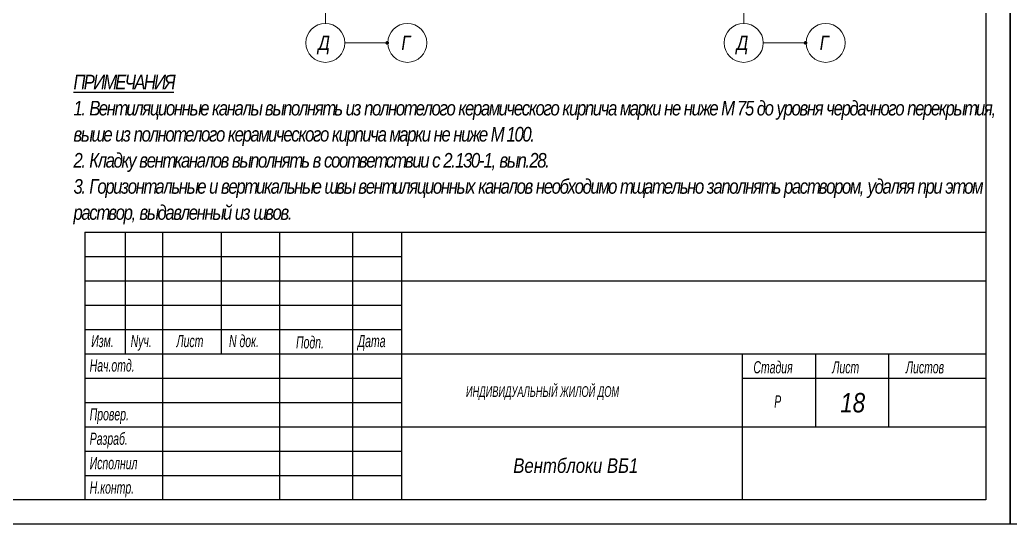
# Model space of a CAD drawing. Header units: millimetres. Extents: x 1582001 to 3303937, y 226471 to 491235.
# Drawn here: x 1687668 to 1708001, y 320955 to 331317 of the extents above; entities that cross this region are included whole.
import ezdxf
from ezdxf.enums import TextEntityAlignment as Align

# ---------------------------------------------------------------- set-up
doc = ezdxf.new("R2010")
doc.units = ezdxf.units.MM
doc.linetypes.add('CENTER', pattern=[50.8, 31.75, -6.35, 6.35, -6.35])
doc.linetypes.add('DASHDOT', pattern=[25.4, 12.7, -6.35, 0, -6.35])
doc.layers.add('Spezifikazia', color=250, linetype='Continuous')
doc.layers.add('Формуляр', color=138, linetype='Continuous')
doc.layers.add('Оси', color=251, linetype='CENTER', lineweight=9)
doc.styles.add('GOST 2.304', font='ARIALNI.TTF', dxfattribs={"width": 0.98, "height": 300})
doc.styles.add('STYLE1', font='ARIALNI.TTF', dxfattribs={"height": 300})
doc.styles.add('стиль1', font='ARIALNI.TTF', dxfattribs={"width": 0.98, "height": 300})
doc.dimstyles.new('50', dxfattribs={"dimtxt": 270, "dimasz": 150, "dimexe": 100, "dimexo": 100, "dimgap": 100, "dimtad": 1, "dimdec": 0, "dimlfac": 0.5, "dimzin": 0, "dimdsep": 46, "dimtxsty": 'стиль1', "dimblk": 'ARCHTICK', "dimcen": 0, "dimdle": 100, "dimclrd": 256, "dimclre": 256, "dimclrt": 256, "dimadec": 0, "dimazin": 0, "dimtfac": 1, "dimtdec": 0, "dimtix": 1, "dimtmove": 1, "dimatfit": 0, "dimldrblk": 'DOTSMALL', "dimfxl": 0, "dimtolj": 1, "dimtzin": 0, "dimlwd": -1, "dimlwe": -1, "dimarcsym": 0})

# ---------------------------------------------------------------- blocks, each defined once
blk = doc.blocks.new('_ArchTick')
at = {"color": 0, "linetype": 'ByBlock', "const_width": 0.15}
blk.add_lwpolyline([(-0.5, -0.5), (0.5, 0.5)], dxfattribs=at)

msp = doc.modelspace()

# ---------------------------------------------------------------- linework, layer by layer
at = {"layer": 'Оси', "linetype": 'DASHDOT', "ltscale": 50}
for p, q in [((1693941.3, 331242.7), (1693941.3, 340714.2)), ((1702530.1, 331242.7), (1702530.1, 335281.2))]:
    msp.add_line(p, q, dxfattribs=at)
at = {"layer": 'Оси', "linetype": 'Continuous'}
for centre in [(1693941.3, 330842.7), (1695624.1, 330842.7), (1702530.1, 330842.7), (1704212.9, 330842.7)]:
    msp.add_circle(centre, 400, dxfattribs=at)
at = {"layer": 'Формуляр', "color": 0}
for p, q in [((1689000.7, 326955), (1689000.7, 321455)), ((1689000.7, 326955), (1707500.7, 326955)), ((1689832.6, 326955), (1689832.6, 324455)), ((1690600.7, 326955), (1690600.7, 321455)), ((1691800.7, 326955), (1691800.7, 324455)), ((1693000.7, 326955), (1693000.7, 321455)), ((1694500.7, 326955), (1694500.7, 321455)), ((1695500.7, 326955), (1695500.7, 321455)), ((1689000.7, 326455), (1695500.7, 326455)), ((1689000.7, 325955), (1707500.7, 325955)), ((1689000.7, 325455), (1695500.7, 325455)), ((1689000.7, 324955), (1695500.7, 324955)), ((1689000.7, 324455), (1707500.7, 324455)), ((1702500.7, 324455), (1702500.7, 321455)), ((1704000.7, 324455), (1704000.7, 322955)), ((1705500.7, 324455), (1705500.7, 322955)), ((1689000.7, 323955), (1695500.7, 323955)), ((1702500.7, 323955), (1707500.7, 323955)), ((1689000.7, 323455), (1695500.7, 323455)), ((1689000.7, 322955), (1695500.7, 322955)), ((1695500.7, 322955), (1707500.7, 322955)), ((1689000.7, 322455), (1695500.7, 322455)), ((1689000.7, 321955), (1695500.7, 321955))]:
    msp.add_line(p, q, dxfattribs=at)
at = {"layer": 'Формуляр'}
for points in [[(1666000.8, 350654.9), (1708000.7, 350654.9), (1708000.7, 320955), (1666000.8, 320955)], [(1708000.7, 350654.9), (1750000.6, 350654.9), (1750000.6, 320955), (1708000.7, 320955)]]:
    msp.add_lwpolyline(points, close=True, dxfattribs=at)
at = {"layer": 'Формуляр', "color": 0}
msp.add_lwpolyline([(1668000.8, 321455), (1668000.8, 350144.9), (1707500.7, 350144.9), (1707500.7, 321455)], close=True, dxfattribs=at)

# ---------------------------------------------------------------- texts
at = {"color": 135, "linetype": 'ByBlock', "insert": (1688769.1, 330188.1), "char_height": 300, "width": 18878.508, "attachment_point": 1, "line_spacing_factor": 1.071429, "style": 'STYLE1'}
msp.add_mtext('{\\T0.85;\\L\\C256;ПРИМЕЧАНИЯ\\l\\C135;\\P1. Вентиляционные каналы выполнять из полнотелого керамического кирпича марки не ниже М 75 до уровня чердачного перекрытия, выше из полнотелого керамического кирпича марки не ниже М 100.\\P2. Кладку вентканалов выполнять в соответствии с 2.130-1, вып.28.\\P3. Горизонтальные и вертикальные швы вентиляционных каналов необходимо тщательно заполнять раствором, удаляя при этом раствор, выдавленный из швов. }', dxfattribs=at)
at = {"layer": 'Spezifikazia', "color": 0, "ltscale": 200, "style": 'STYLE1'}
for s, insert, char_height, width, attachment_point in [('18', (1704767.6, 323448.4), 400, 13610.905, 5), ('Вентблоки ВБ1', (1699082.3, 322308), 300, 6888.134, 2)]:
    msp.add_mtext(s, dxfattribs=dict(at, insert=insert, char_height=char_height, width=width, attachment_point=attachment_point))
at = {"layer": 'Оси', "linetype": 'Continuous', "ltscale": 100, "style": 'GOST 2.304'}
for s, p in [('Д', (1693914.9, 330842.7)), ('Г', (1695597.8, 330842.7)), ('Д', (1702503.8, 330842.7)), ('Г', (1704186.6, 330842.7))]:
    msp.add_text(s, height=297.2, dxfattribs=at).set_placement(p, align=Align.MIDDLE_CENTER)
at = {"layer": 'Формуляр', "color": 0, "style": 'STYLE1', "width": 0.75}
for s, height, p in [('Изм.', 250, (1689134.8, 324593)), ('Nуч.', 250, (1689944.3, 324593)), ('Лист', 250, (1690883.8, 324593)), ('N док.', 250, (1691963.1, 324593)), ('Подп.', 250, (1693339.2, 324566.1)), ('Дата', 250, (1694607.3, 324593)), ('Нач.отд.', 250, (1689103, 324091.4)), ('Стадия', 250, (1702729, 324054.2)), ('Лист', 250, (1704348, 324054.2)), ('Листов', 250, (1705859, 324054.2)), ('ИНДИВИДУАЛЬНЫЙ ЖИЛОЙ ДОМ', 220, (1696827.9, 323570)), ('Р', 250, (1703156.7, 323352.2)), ('Провер.', 250, (1689103, 323088.1)), ('Разраб.', 250, (1689103, 322586.4)), ('Исполнил', 250, (1689103, 322084.8)), ('Н.контр.', 250, (1689103, 321583.1))]:
    msp.add_text(s, height=height, dxfattribs=at).set_placement(p)

# ---------------------------------------------------------------- leaders
at = {"layer": 'Оси', "linetype": 'Continuous'}
for points in [[(1695210.4, 330842.7), (1694341.3, 330842.7)], [(1703799.3, 330842.7), (1702930.1, 330842.7)]]:
    msp.add_leader(points, dimstyle='50', override={"dimasz": 300, "dimgap": 100, "dimtad": 0}, dxfattribs=at)

doc.saveas('drawing.dxf')
